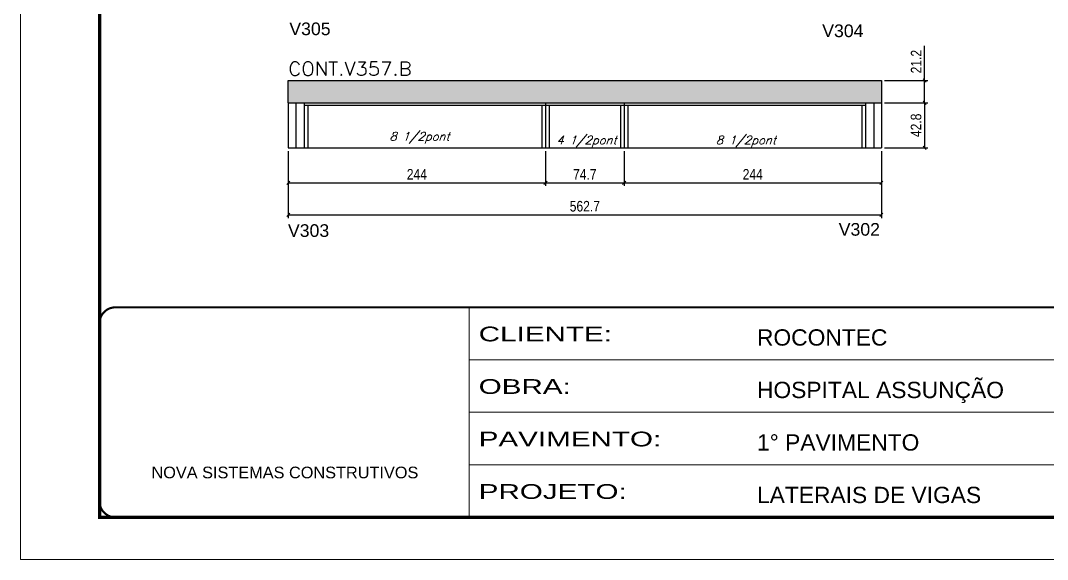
# Model space of a CAD drawing. Extents: x 137137 to 143418, y 10464 to 34486.
# Drawn here: x 140321 to 141295, y 28841 to 29353 of the extents above; entities that cross this region are included whole.
import ezdxf

# ---------------------------------------------------------------- set-up
doc = ezdxf.new("R2010")
doc.units = 0
doc.linetypes.add('CONTINUO', pattern=[0])
doc.linetypes.add('DASHED', pattern=[0.75, 0.5, -0.25])
for name, color, linetype in [('5', 5, 'Continuous'), ('COTA', 241, 'Continuous'), ('Painéis', 200, 'Continuous'), ('SARR_2.2x7', 40, 'Continuous'), ('SARR_3.5x7', 81, 'Continuous'), ('texto', 7, 'Continuous')]:
    doc.layers.add(name, color=color, linetype=linetype)
for name, color, linetype, lineweight in [('Folhas', 255, 'Continuous', 9), ('SARRAFO DE PRESSAO', 251, 'DASHED', 9), ('Texto Seção', 7, 'Continuous', 15)]:
    doc.layers.add(name, color=color, linetype=linetype, lineweight=lineweight)
doc.styles.add('ARIAL', font='arial.ttf')
doc.styles.add('COTA TECNICA', font='techl___.ttf', dxfattribs={"height": 10})
doc.styles.add('REGUA-120', font='ROMANS.shx', dxfattribs={"height": 15})
doc.styles.add('Romans', font='romans.shx')
doc.styles.get("Standard").update_dxf_attribs({"font": 'arial.ttf'})
doc.styles.add('Tecnologia', font='')
doc.styles.get('Tecnologia').set_extended_font_data('Forgotten Futurist')
doc.dimstyles.new('PAINEL', dxfattribs={"dimtxt": 10, "dimasz": 3, "dimexe": 3, "dimexo": 3, "dimgap": 3, "dimtad": 1, "dimdec": 1, "dimzin": 12, "dimdsep": 46, "dimtxsty": 'COTA TECNICA', "dimblk1": 'OBLIQUE', "dimblk2": 'OBLIQUE', "dimsah": 1, "dimcen": 0.9, "dimclrd": 4, "dimclre": 4, "dimclrt": 240, "dimadec": 1, "dimazin": 3, "dimtfac": 1, "dimtdec": 1, "dimtmove": 0, "dimatfit": 3, "dimfxl": 1, "dimtolj": 1, "dimtzin": 12, "dimarcsym": 0})

# ---------------------------------------------------------------- blocks, each defined once
blk = doc.blocks.new('9999999999')
at = {"color": 30, "linetype": 'CONTINUO'}
for p, q in [((98564.56, 34230.21), (98564.56, 34429.45)), ((98564.56, 34379.64), (99583.98, 34379.64)), ((98564.56, 34329.83), (99487.98, 34329.83)), ((98564.56, 34280.02), (99487.98, 34280.02))]:
    blk.add_line(p, q, dxfattribs=at)
at = {"color": 30, "linetype": 'CONTINUO', "const_width": 2}
blk.add_lwpolyline([(99583.98, 34230.21), (99583.98, 34414.45, 0.414214), (99568.98, 34429.45), (98228.98, 34429.45, 0.414214), (98213.98, 34414.45), (98213.98, 34245.21, 0.414214), (98228.98, 34230.21), (99583.98, 34230.21)], format="xyb", dxfattribs=at)
at = {"layer": 'Folhas'}
blk.add_lwpolyline([(98138.98, 34190.21), (99623.98, 34190.21), (99623.98, 35240.21), (98138.98, 35240.21)], close=True, dxfattribs=at)
at = {"layer": 'Folhas', "color": 30, "const_width": 3}
blk.add_lwpolyline([(98213.98, 34230.21), (99583.98, 34230.21), (99583.98, 35200.21), (98213.98, 35200.21)], close=True, dxfattribs=at)
at = {"color": 7, "linetype": 'Continuous', "ltscale": 5, "style": 'ARIAL'}
for s, height, p in [('ROCONTEC', 15.483, (98837.68, 34393.13)), ('HOSPITAL ASSUNÇÃO', 15.4829, (98837.68, 34343.32)), ('1° PAVIMENTO', 15.4829, (98837.68, 34293.51)), ('NOVA SISTEMAS CONSTRUTIVOS', 11.0592, (98263.19, 34267.21)), ('LATERAIS DE VIGAS', 15.4829, (98837.68, 34243.7))]:
    blk.add_text(s, height=height, dxfattribs=at).set_placement(p)
at = {"layer": 'Folhas', "color": 7, "style": 'Tecnologia', "width": 1.5}
for s, p in [('CLIENTE:', (98573.65, 34397.17)), ('OBRA:', (98573.65, 34347.31)), ('PAVIMENTO:', (98573.65, 34297.5)), ('PROJETO:', (98573.65, 34247.69))]:
    blk.add_text(s, height=14, dxfattribs=at).set_placement(p)
blk = doc.blocks.new('_Oblique')
at = {"color": 0, "linetype": 'ByBlock', "lineweight": -2}
blk.add_line((-0.5, -0.5), (0.5, 0.5), dxfattribs=at)
blk = doc.blocks.new('*D482')
at = {"layer": 'COTA', "color": 4, "lineweight": -2, "ltscale": 25, "transparency": 16777216}
for p, q in [((140574.83, 29229.01), (140574.83, 29195.87)), ((140818.83, 29229.01), (140818.83, 29195.87)), ((140574.83, 29198.87), (140818.83, 29198.87))]:
    blk.add_line(p, q, dxfattribs=at)
at = {"layer": 'Defpoints', "color": 0, "ltscale": 25, "transparency": 16777216}
for p in [(140574.83, 29232.01), (140818.83, 29232.01), (140818.83, 29198.87)]:
    blk.add_point(p, dxfattribs=at)
at = {"layer": 'COTA', "color": 4, "lineweight": -2, "ltscale": 25, "transparency": 16777216, "xscale": 3, "yscale": 3, "zscale": 3, "rotation": 180}
blk.add_blockref('_Oblique', (140574.83, 29198.87), dxfattribs=at)
at = {"layer": 'COTA', "color": 4, "lineweight": -2, "ltscale": 25, "transparency": 16777216, "xscale": 3, "yscale": 3, "zscale": 3}
blk.add_blockref('_Oblique', (140818.83, 29198.87), dxfattribs=at)
at = {"layer": 'COTA', "color": 240, "ltscale": 25, "transparency": 16777216, "insert": (140696.83, 29206.95), "char_height": 10, "attachment_point": 5, "style": 'COTA TECNICA'}
blk.add_mtext('\\A1;244', dxfattribs=at)
blk = doc.blocks.new('*D483')
at = {"layer": 'COTA', "color": 4, "lineweight": -2, "ltscale": 25, "transparency": 16777216}
for p, q in [((140818.83, 29229.01), (140818.83, 29195.87)), ((140893.5, 29229.01), (140893.5, 29195.87)), ((140818.83, 29198.87), (140893.5, 29198.87))]:
    blk.add_line(p, q, dxfattribs=at)
at = {"layer": 'Defpoints', "color": 0, "ltscale": 25, "transparency": 16777216}
for p in [(140818.83, 29232.01), (140893.5, 29232.01), (140893.5, 29198.87)]:
    blk.add_point(p, dxfattribs=at)
at = {"layer": 'COTA', "color": 4, "lineweight": -2, "ltscale": 25, "transparency": 16777216, "xscale": 3, "yscale": 3, "zscale": 3, "rotation": 180}
blk.add_blockref('_Oblique', (140818.83, 29198.87), dxfattribs=at)
at = {"layer": 'COTA', "color": 4, "lineweight": -2, "ltscale": 25, "transparency": 16777216, "xscale": 3, "yscale": 3, "zscale": 3}
blk.add_blockref('_Oblique', (140893.5, 29198.87), dxfattribs=at)
at = {"layer": 'COTA', "color": 240, "ltscale": 25, "transparency": 16777216, "insert": (140856.17, 29206.95), "char_height": 10, "attachment_point": 5, "style": 'COTA TECNICA'}
blk.add_mtext('\\A1;74.7', dxfattribs=at)
blk = doc.blocks.new('*D484')
at = {"layer": 'COTA', "color": 4, "lineweight": -2, "ltscale": 25, "transparency": 16777216}
for p, q in [((140893.5, 29229.01), (140893.5, 29195.87)), ((141137.5, 29229.01), (141137.5, 29195.87)), ((140893.5, 29198.87), (141137.5, 29198.87))]:
    blk.add_line(p, q, dxfattribs=at)
at = {"layer": 'Defpoints', "color": 0, "ltscale": 25, "transparency": 16777216}
for p in [(140893.5, 29232.01), (141137.5, 29232.01), (141137.5, 29198.87)]:
    blk.add_point(p, dxfattribs=at)
at = {"layer": 'COTA', "color": 4, "lineweight": -2, "ltscale": 25, "transparency": 16777216, "xscale": 3, "yscale": 3, "zscale": 3, "rotation": 180}
blk.add_blockref('_Oblique', (140893.5, 29198.87), dxfattribs=at)
at = {"layer": 'COTA', "color": 4, "lineweight": -2, "ltscale": 25, "transparency": 16777216, "xscale": 3, "yscale": 3, "zscale": 3}
blk.add_blockref('_Oblique', (141137.5, 29198.87), dxfattribs=at)
at = {"layer": 'COTA', "color": 240, "ltscale": 25, "transparency": 16777216, "insert": (141015.5, 29206.95), "char_height": 10, "attachment_point": 5, "style": 'COTA TECNICA'}
blk.add_mtext('\\A1;244', dxfattribs=at)
blk = doc.blocks.new('*D488')
at = {"layer": 'COTA', "color": 4, "lineweight": -2, "ltscale": 25, "transparency": 16777216}
for p, q in [((141140.5, 29274.81), (141181.56, 29274.81)), ((141178.56, 29274.81), (141178.56, 29232.01)), ((141140.5, 29232.01), (141181.56, 29232.01))]:
    blk.add_line(p, q, dxfattribs=at)
at = {"layer": 'Defpoints', "color": 0, "ltscale": 25, "transparency": 16777216}
for p in [(141137.5, 29274.81), (141137.5, 29232.01), (141178.56, 29232.01)]:
    blk.add_point(p, dxfattribs=at)
at = {"layer": 'COTA', "color": 4, "lineweight": -2, "ltscale": 25, "transparency": 16777216, "xscale": 3, "yscale": 3, "zscale": 3}
for p, rotation in [((141178.56, 29274.81), 90), ((141178.56, 29232.01), 270)]:
    blk.add_blockref('_Oblique', p, dxfattribs=dict(at, rotation=rotation))
at = {"layer": 'COTA', "color": 240, "ltscale": 25, "transparency": 16777216, "insert": (141170.47, 29253.41), "char_height": 10, "attachment_point": 5, "rotation": 90, "style": 'COTA TECNICA'}
blk.add_mtext('\\A1;42.8', dxfattribs=at)
blk = doc.blocks.new('*D489')
at = {"layer": 'COTA', "color": 4, "lineweight": -2, "ltscale": 25, "transparency": 16777216}
for p, q in [((141178.56, 29296.01), (141178.56, 29328.74)), ((141140.5, 29296.01), (141181.56, 29296.01)), ((141178.56, 29274.81), (141178.56, 29296.01)), ((141140.5, 29274.81), (141181.56, 29274.81))]:
    blk.add_line(p, q, dxfattribs=at)
at = {"layer": 'Defpoints', "color": 0, "ltscale": 25, "transparency": 16777216}
for p in [(141137.5, 29296.01), (141178.56, 29296.01), (141137.5, 29274.81)]:
    blk.add_point(p, dxfattribs=at)
at = {"layer": 'COTA', "color": 4, "lineweight": -2, "ltscale": 25, "transparency": 16777216, "xscale": 3, "yscale": 3, "zscale": 3}
for p, rotation in [((141178.56, 29296.01), 90), ((141178.56, 29274.81), 270)]:
    blk.add_blockref('_Oblique', p, dxfattribs=dict(at, rotation=rotation))
at = {"layer": 'COTA', "color": 240, "ltscale": 25, "transparency": 16777216, "insert": (141170.5, 29313.88), "char_height": 10, "attachment_point": 5, "rotation": 90, "style": 'COTA TECNICA'}
blk.add_mtext('\\A1;21.2', dxfattribs=at)
blk = doc.blocks.new('*D1890')
at = {"layer": 'COTA', "color": 4, "lineweight": -2, "ltscale": 25, "transparency": 16777216}
for p, q in [((140574.83, 29229.01), (140574.83, 29165.48)), ((141137.5, 29229.01), (141137.5, 29165.48)), ((140574.83, 29168.48), (141137.5, 29168.48))]:
    blk.add_line(p, q, dxfattribs=at)
at = {"layer": 'Defpoints', "color": 0, "ltscale": 25, "transparency": 16777216}
for p in [(140574.83, 29232.01), (141137.5, 29232.01), (141137.5, 29168.48)]:
    blk.add_point(p, dxfattribs=at)
at = {"layer": 'COTA', "color": 4, "lineweight": -2, "ltscale": 25, "transparency": 16777216, "xscale": 3, "yscale": 3, "zscale": 3, "rotation": 180}
blk.add_blockref('_Oblique', (140574.83, 29168.48), dxfattribs=at)
at = {"layer": 'COTA', "color": 4, "lineweight": -2, "ltscale": 25, "transparency": 16777216, "xscale": 3, "yscale": 3, "zscale": 3}
blk.add_blockref('_Oblique', (141137.5, 29168.48), dxfattribs=at)
at = {"layer": 'COTA', "color": 240, "ltscale": 25, "transparency": 16777216, "insert": (140856.17, 29176.59), "char_height": 10, "attachment_point": 5, "style": 'COTA TECNICA'}
blk.add_mtext('\\A1;562.7', dxfattribs=at)

msp = doc.modelspace()

# ---------------------------------------------------------------- hatches: boundary and pattern name
at = {"layer": 'COTA', "linetype": 'ByBlock'}
h = msp.add_hatch(dxfattribs=at)
h.set_pattern_fill('AR-CONC', color=256, scale=0.03)
h.set_pattern_definition([(50, (33.0596, 0), (5.46554007, -0.47817257), [0.5715, -6.2865]), (355, (33.0596, 0), (-1.05730264, 5.73170536), [0.4572, -5.02921753]), (100.4514447, (33.515, -0.04), (4.40823741, 5.25353256), [0.48570026, -5.34270734]), (46.1842, (33.0596, 1.524), (8.13237123, -1.26126984), [0.85725, -9.42975]), (96.6355576, (33.737, 1.419), (7.122124, 7.42278374), [0.7285507, -8.01406824]), (351.184151, (33.06, 1.524), (7.122124, 7.42278374), [0.685799, -7.54379196]), (21, (33.8216, 1.143), (4.54843174, -3.06795595), [0.5715, -6.2865]), (326, (33.8216, 1.143), (1.85406085, 5.52563898), [0.4572, -5.0292]), (71.451445, (34.2006, 0.8873), (6.40249258, 2.45768307), [0.48570026, -5.34269813]), (37.5, (33.0596, 0), (0.092658098, 2.536651166), [0, -4.96824, 0, -5.1054, 0, -5.04825]), (7.5, (33.0596, 0), (2.004589875, 3.005417245), [0, -2.91084, 0, -4.85394, 0, -1.92405]), (327.5, (31.3603, 0), (4.067717855, -0.17186232), [0, -1.905, 0, -5.9436, 0, -7.8867]), (317.5, (30.5983, 0), (4.44387544, 0.76279473), [0, -2.4765, 0, -3.94716, 0, -5.6007])])
h.paths.add_polyline_path([(141137.5, 29274.81), (141137.5, 29296.01), (140574.83, 29296.01), (140574.83, 29274.81)])

# ---------------------------------------------------------------- linework, layer by layer
for p, q in [((140574.83, 29296.01), (141137.5, 29296.01)), ((140574.83, 29274.81), (140574.83, 29296.01)), ((141137.5, 29296.01), (141137.5, 29274.81))]:
    msp.add_line(p, q, dxfattribs=at)
at = {"layer": 'Painéis'}
for p, q in [((140574.83, 29274.81), (141137.5, 29274.81)), ((140574.83, 29232.01), (141137.5, 29232.01))]:
    msp.add_line(p, q, dxfattribs=at)
at = {"layer": 'Painéis', "ltscale": 25}
for p, q in [((140574.83, 29274.81), (140574.83, 29232.01)), ((140818.83, 29274.81), (140818.83, 29232.01)), ((140893.5, 29274.81), (140893.5, 29232.01)), ((141137.5, 29274.81), (141137.5, 29232.01))]:
    msp.add_line(p, q, dxfattribs=at)
at = {"layer": 'SARR_2.2x7', "linetype": 'Continuous'}
for p, q in [((140581.83, 29274.81), (140581.83, 29232.01)), ((140589.83, 29272.61), (140818.83, 29272.61)), ((140818.83, 29272.61), (140893.5, 29272.61)), ((140893.5, 29272.61), (141122.5, 29272.61)), ((141130.5, 29274.81), (141130.5, 29232.01))]:
    msp.add_line(p, q, dxfattribs=at)
at = {"layer": 'SARR_3.5x7'}
for p, q in [((140589.83, 29274.81), (140589.83, 29232.01)), ((140593.33, 29272.61), (140593.33, 29232.01)), ((140815.33, 29272.61), (140815.33, 29232.01)), ((140822.33, 29272.61), (140822.33, 29232.01)), ((140890, 29272.61), (140890, 29232.01)), ((140897, 29272.61), (140897, 29232.01)), ((141119, 29272.61), (141119, 29232.01)), ((141122.5, 29274.81), (141122.5, 29232.01))]:
    msp.add_line(p, q, dxfattribs=at)

# ---------------------------------------------------------------- block references
at = {"layer": 'SARRAFO DE PRESSAO', "color": 6, "linetype": 'ByBlock'}
msp.add_blockref('9999999999', (42181.81, -5348.73), dxfattribs=at)

# ---------------------------------------------------------------- texts
at = {"layer": '5', "linetype": 'Continuous'}
for s, p in [('V305', (140575.8, 29338.99)), ('V304', (141081.38, 29337.13)), ('V302', (141097.03, 29148.71)), ('V303', (140574.49, 29147.56))]:
    msp.add_text(s, height=12, rotation=0.00004, dxfattribs=at).set_placement(p)
at = {"layer": 'texto', "color": 2, "char_height": 8, "attachment_point": 5, "style": 'Romans'}
for s, insert in [('{\\Q19;\\C256;8 1/2pont}', (140699.3, 29241.61)), ('{\\Q19;\\C256;4 1/2pont}', (140857.76, 29238.11)), ('{\\Q19;\\C256;8 1/2pont}', (141008.94, 29238.11))]:
    msp.add_mtext(s, dxfattribs=dict(at, insert=insert))
at = {"layer": 'Texto Seção', "style": 'REGUA-120', "width": 1.05}
msp.add_text('CONT.V357.B', height=13, dxfattribs=at).set_placement((140574.82, 29300.59))

# ---------------------------------------------------------------- dimensions: what is measured, and where the dimension line sits
at = {"layer": 'COTA', "ltscale": 25}
for base, p2, picture, middle in [((141178.56, 29296.01), (141137.5, 29296.01), '*D489', (141170.5, 29313.88)), ((141178.56, 29232.01), (141137.5, 29232.01), '*D488', (141170.47, 29253.41))]:
    dim = msp.add_linear_dim(base=base, p1=(141137.5, 29274.81), p2=p2, angle=90, dimstyle='PAINEL', dxfattribs=at)
    dim.commit()
    dim.dimension.update_dxf_attribs({"geometry": picture, "text_midpoint": middle})
for base, p2, picture, middle in [((140818.83, 29198.87), (140818.83, 29232.01), '*D482', (140696.83, 29206.95)), ((141137.5, 29168.48), (141137.5, 29232.01), '*D1890', (140856.17, 29176.59))]:
    dim = msp.add_linear_dim(base=base, p1=(140574.83, 29232.01), p2=p2, dimstyle='PAINEL', dxfattribs=at)
    dim.commit()
    dim.dimension.update_dxf_attribs({"geometry": picture, "text_midpoint": middle})
for base, p1, p2, picture, middle in [((140893.5, 29198.87), (140818.83, 29232.01), (140893.5, 29232.01), '*D483', (140856.17, 29206.95)), ((141137.5, 29198.87), (140893.5, 29232.01), (141137.5, 29232.01), '*D484', (141015.5, 29206.95))]:
    dim = msp.add_linear_dim(base=base, p1=p1, p2=p2, dimstyle='PAINEL', override={"dimtmove": 1}, dxfattribs=at)
    dim.commit()
    dim.dimension.update_dxf_attribs({"geometry": picture, "text_midpoint": middle})

doc.saveas('drawing.dxf')
